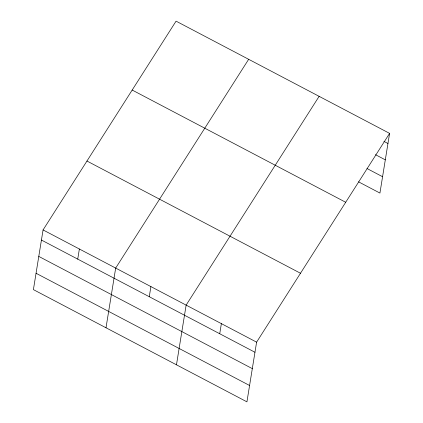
<?xml version="1.0" encoding="UTF-8"?>
<svg xmlns="http://www.w3.org/2000/svg" width="423" height="423" viewBox="0 0 423 423"><rect width="100%" height="100%" fill="white"/><g stroke="black" fill="none" stroke-linecap="round" stroke-linejoin="round"><path stroke-width="0.63" d="M43.072 229.927L33.406 289.623L246.932 401.85L256.602 342.154L389.594 133.377L176.068 21.15L43.072 229.927L256.602 342.154M77.737 259.119L79.371 249.004M106.004 327.783L115.675 268.082L248.666 59.305M149.266 296.719L150.905 286.598M176.47 364.816L186.136 305.115L319.132 96.344M219.733 333.752L221.372 323.637M389.594 133.377L379.928 193.073L358.556 181.842M383.915 141.367L387.954 143.492M375.487 154.691L385.305 159.852M366.984 168.518L382.577 176.714M132.182 90.046L345.707 202.273M86.964 161.031L300.489 273.258M41.433 240.042L254.963 352.269M38.784 256.407L252.314 368.629M36.055 273.263L249.581 385.49"/></g></svg>
